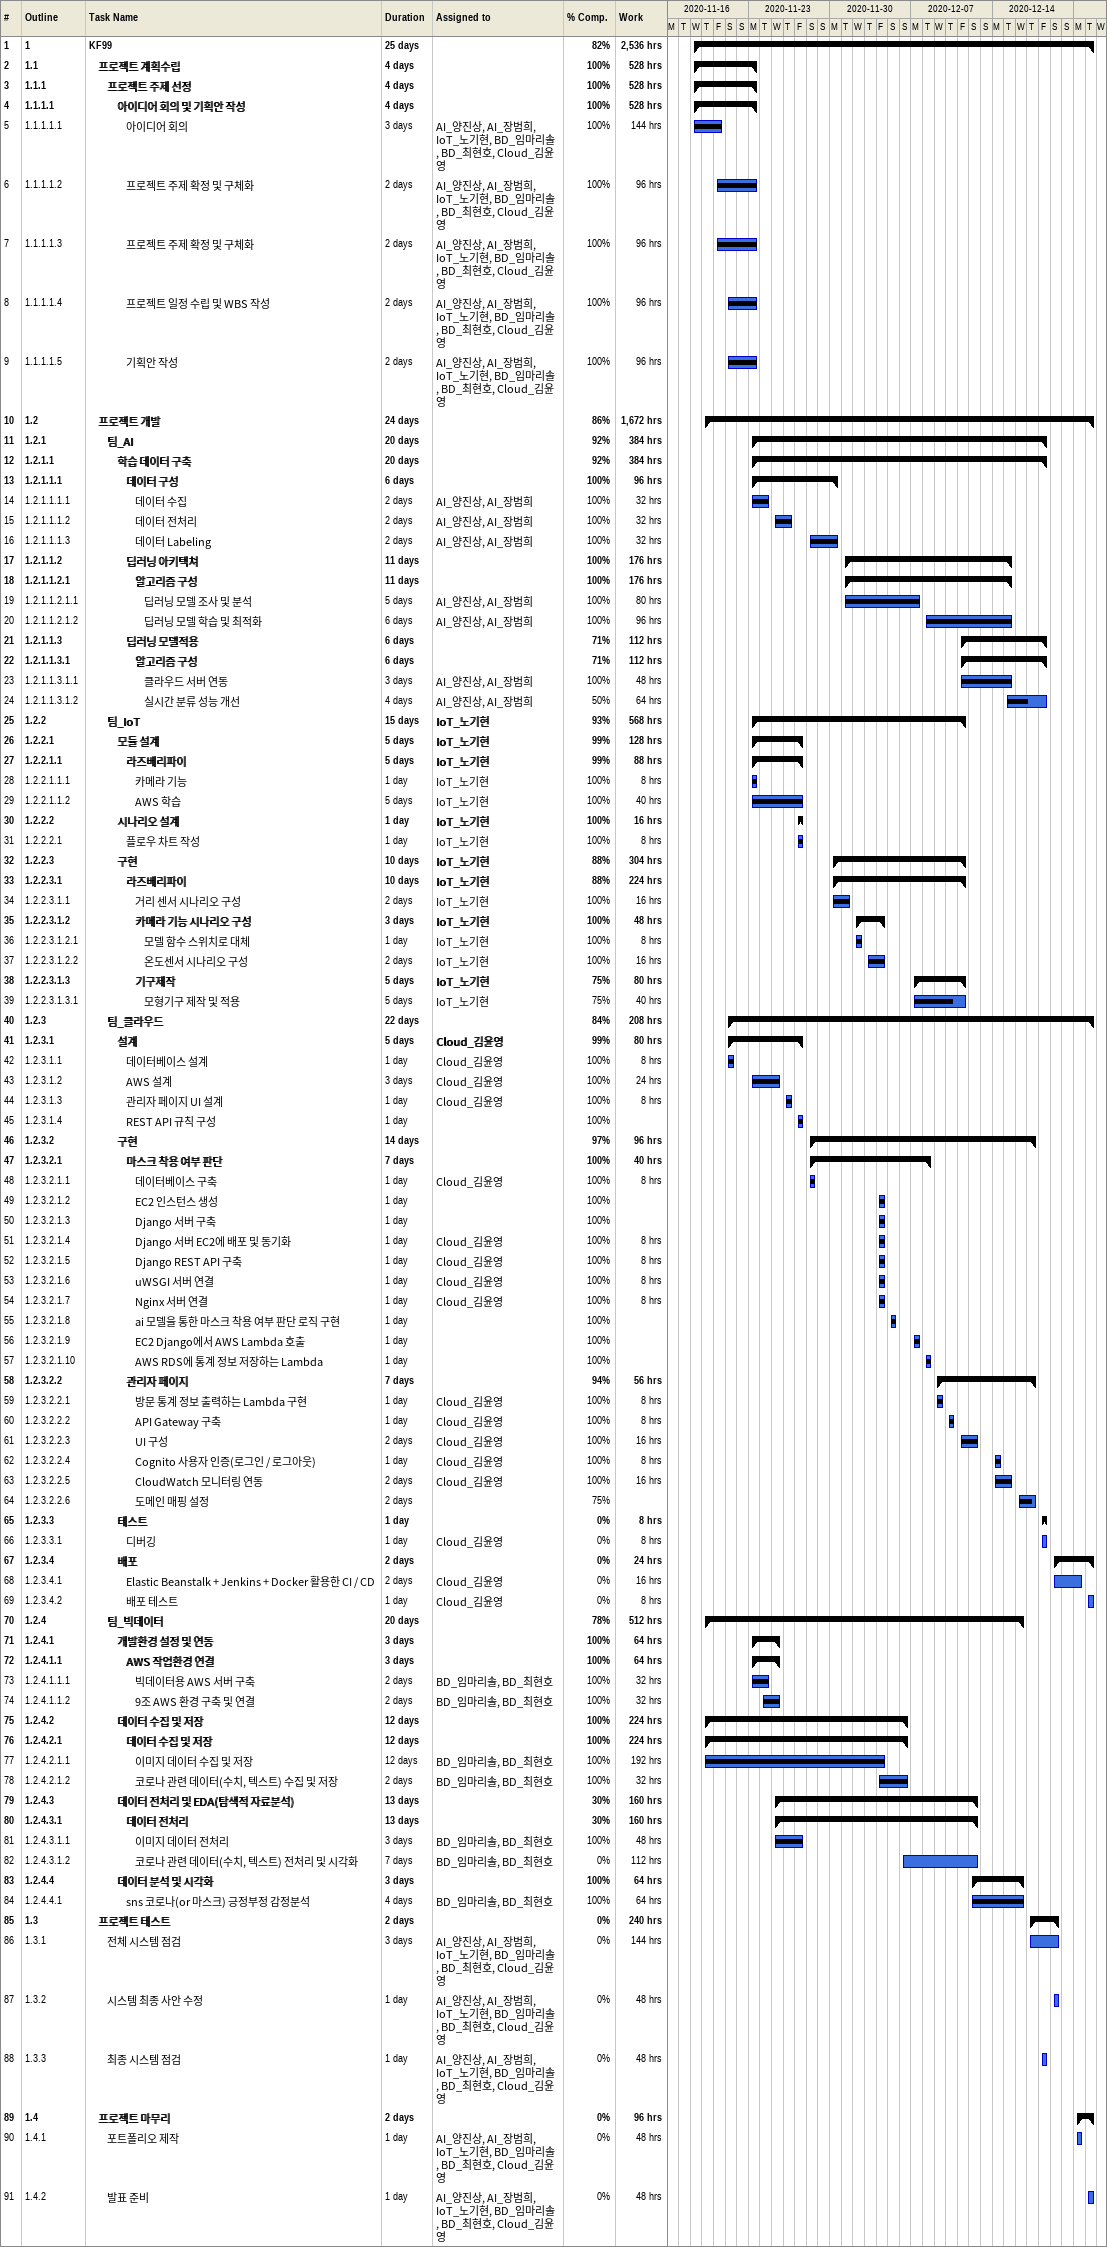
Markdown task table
| ID | WBS | Task | Duration | Start | Finish | Resources | % complete | Work (h) |
|---|---|---|---|---|---|---|---|---|
| 1 | 1 | **KF99** | 25d | 2020-11-18 | 2020-12-22 |  | 82 | 2536 |
| 2 | 1.1 | **프로젝트 계획수립** | 4d | 2020-11-18 | 2020-11-23 |  | 100 | 528 |
| 3 | 1.1.1 | **프로젝트 주제 선정** | 4d | 2020-11-18 | 2020-11-23 |  | 100 | 528 |
| 4 | 1.1.1.1 | **아이디어 회의 및 기획안 작성** | 4d | 2020-11-18 | 2020-11-23 |  | 100 | 528 |
| 5 | 1.1.1.1.1 | 아이디어 회의 | 3d | 2020-11-18 | 2020-11-20 | AI_양진상, AI_장범희, IoT_노기현, BD_임마리솔, BD_최현호, Cloud_김윤영 | 100 | 144 |
| 6 | 1.1.1.1.2 | 프로젝트 주제 확정 및 구체화 | 2d | 2020-11-20 | 2020-11-23 | AI_양진상, AI_장범희, IoT_노기현, BD_임마리솔, BD_최현호, Cloud_김윤영 | 100 | 96 |
| 7 | 1.1.1.1.3 | 프로젝트 주제 확정 및 구체화 | 2d | 2020-11-20 | 2020-11-23 | AI_양진상, AI_장범희, IoT_노기현, BD_임마리솔, BD_최현호, Cloud_김윤영 | 100 | 96 |
| 8 | 1.1.1.1.4 | 프로젝트 일정 수립 및 WBS 작성 | 2d | 2020-11-21 | 2020-11-23 | AI_양진상, AI_장범희, IoT_노기현, BD_임마리솔, BD_최현호, Cloud_김윤영 | 100 | 96 |
| 9 | 1.1.1.1.5 | 기획안 작성 | 2d | 2020-11-21 | 2020-11-23 | AI_양진상, AI_장범희, IoT_노기현, BD_임마리솔, BD_최현호, Cloud_김윤영 | 100 | 96 |
| 10 | 1.2 | **프로젝트 개발** | 24d | 2020-11-19 | 2020-12-22 |  | 86 | 1672 |
| 11 | 1.2.1 | **팀_AI** | 20d | 2020-11-23 | 2020-12-18 |  | 92 | 384 |
| 12 | 1.2.1.1 | **학습 데이터 구축** | 20d | 2020-11-23 | 2020-12-18 |  | 92 | 384 |
| 13 | 1.2.1.1.1 | **데이터 구성** | 6d | 2020-11-23 | 2020-11-30 |  | 100 | 96 |
| 14 | 1.2.1.1.1.1 | 데이터 수집 | 2d | 2020-11-23 | 2020-11-24 | AI_양진상, AI_장범희 | 100 | 32 |
| 15 | 1.2.1.1.1.2 | 데이터 전처리 | 2d | 2020-11-25 | 2020-11-26 | AI_양진상, AI_장범희 | 100 | 32 |
| 16 | 1.2.1.1.1.3 | 데이터 Labeling | 2d | 2020-11-28 | 2020-11-30 | AI_양진상, AI_장범희 | 100 | 32 |
| 17 | 1.2.1.1.2 | **딥러닝 아키텍쳐** | 11d | 2020-12-01 | 2020-12-15 |  | 100 | 176 |
| 18 | 1.2.1.1.2.1 | **알고리즘 구성** | 11d | 2020-12-01 | 2020-12-15 |  | 100 | 176 |
| 19 | 1.2.1.1.2.1.1 | 딥러닝 모델 조사 및 분석 | 5d | 2020-12-01 | 2020-12-07 | AI_양진상, AI_장범희 | 100 | 80 |
| 20 | 1.2.1.1.2.1.2 | 딥러닝 모델 학습 및 최적화 | 6d | 2020-12-08 | 2020-12-15 | AI_양진상, AI_장범희 | 100 | 96 |
| 21 | 1.2.1.1.3 | **딥러닝 모델적용** | 6d | 2020-12-11 | 2020-12-18 |  | 71 | 112 |
| 22 | 1.2.1.1.3.1 | **알고리즘 구성** | 6d | 2020-12-11 | 2020-12-18 |  | 71 | 112 |
| 23 | 1.2.1.1.3.1.1 | 클라우드 서버 연동 | 3d | 2020-12-11 | 2020-12-15 | AI_양진상, AI_장범희 | 100 | 48 |
| 24 | 1.2.1.1.3.1.2 | 실시간 분류 성능 개선 | 4d | 2020-12-15 | 2020-12-18 | AI_양진상, AI_장범희 | 50 | 64 |
| 25 | 1.2.2 | **팀_IoT** | 15d | 2020-11-23 | 2020-12-11 | IoT_노기현 | 93 | 568 |
| 26 | 1.2.2.1 | **모듈 설계** | 5d | 2020-11-23 | 2020-11-27 | IoT_노기현 | 99 | 128 |
| 27 | 1.2.2.1.1 | **라즈베리파이** | 5d | 2020-11-23 | 2020-11-27 | IoT_노기현 | 99 | 88 |
| 28 | 1.2.2.1.1.1 | 카메라 기능 | 1d | 2020-11-23 | 2020-11-23 | IoT_노기현 | 100 | 8 |
| 29 | 1.2.2.1.1.2 | AWS 학습 | 5d | 2020-11-23 | 2020-11-27 | IoT_노기현 | 100 | 40 |
| 30 | 1.2.2.2 | **시나리오 설계** | 1d | 2020-11-27 | 2020-11-27 | IoT_노기현 | 100 | 16 |
| 31 | 1.2.2.2.1 | 플로우 차트 작성 | 1d | 2020-11-27 | 2020-11-27 | IoT_노기현 | 100 | 8 |
| 32 | 1.2.2.3 | **구현** | 10d | 2020-11-30 | 2020-12-11 | IoT_노기현 | 88 | 304 |
| 33 | 1.2.2.3.1 | **라즈베리파이** | 10d | 2020-11-30 | 2020-12-11 | IoT_노기현 | 88 | 224 |
| 34 | 1.2.2.3.1.1 | 거리 센서 시나리오 구성 | 2d | 2020-11-30 | 2020-12-01 | IoT_노기현 | 100 | 16 |
| 35 | 1.2.2.3.1.2 | **카메라 기능 시나리오 구성** | 3d | 2020-12-02 | 2020-12-04 | IoT_노기현 | 100 | 48 |
| 36 | 1.2.2.3.1.2.1 | 모델 함수 스위치로 대체 | 1d | 2020-12-02 | 2020-12-02 | IoT_노기현 | 100 | 8 |
| 37 | 1.2.2.3.1.2.2 | 온도센서 시나리오 구성 | 2d | 2020-12-03 | 2020-12-04 | IoT_노기현 | 100 | 16 |
| 38 | 1.2.2.3.1.3 | **기구제작** | 5d | 2020-12-07 | 2020-12-11 | IoT_노기현 | 75 | 80 |
| 39 | 1.2.2.3.1.3.1 | 모형기구 제작 및 적용 | 5d | 2020-12-07 | 2020-12-11 | IoT_노기현 | 75 | 40 |
| 40 | 1.2.3 | **팀_클라우드** | 22d | 2020-11-21 | 2020-12-22 |  | 84 | 208 |
| 41 | 1.2.3.1 | **설계** | 5d | 2020-11-21 | 2020-11-27 | Cloud_김윤영 | 99 | 80 |
| 42 | 1.2.3.1.1 | 데이터베이스 설계 | 1d | 2020-11-21 | 2020-11-21 | Cloud_김윤영 | 100 | 8 |
| 43 | 1.2.3.1.2 | AWS 설계 | 3d | 2020-11-23 | 2020-11-25 | Cloud_김윤영 | 100 | 24 |
| 44 | 1.2.3.1.3 | 관리자 페이지 UI 설계 | 1d | 2020-11-26 | 2020-11-26 | Cloud_김윤영 | 100 | 8 |
| 45 | 1.2.3.1.4 | REST API 규칙 구성 | 1d | 2020-11-27 | 2020-11-27 |  | 100 |  |
| 46 | 1.2.3.2 | **구현** | 14d | 2020-11-28 | 2020-12-17 |  | 97 | 96 |
| 47 | 1.2.3.2.1 | **마스크 착용 여부 판단** | 7d | 2020-11-28 | 2020-12-08 |  | 100 | 40 |
| 48 | 1.2.3.2.1.1 | 데이터베이스 구축 | 1d | 2020-11-28 | 2020-11-28 | Cloud_김윤영 | 100 | 8 |
| 49 | 1.2.3.2.1.2 | EC2 인스턴스 생성 | 1d | 2020-12-04 | 2020-12-04 |  | 100 |  |
| 50 | 1.2.3.2.1.3 | Django 서버 구축 | 1d | 2020-12-04 | 2020-12-04 |  | 100 |  |
| 51 | 1.2.3.2.1.4 | Django 서버 EC2에 배포 및 동기화 | 1d | 2020-12-04 | 2020-12-04 | Cloud_김윤영 | 100 | 8 |
| 52 | 1.2.3.2.1.5 | Django REST API 구축 | 1d | 2020-12-04 | 2020-12-04 | Cloud_김윤영 | 100 | 8 |
| 53 | 1.2.3.2.1.6 | uWSGI 서버 연결 | 1d | 2020-12-04 | 2020-12-04 | Cloud_김윤영 | 100 | 8 |
| 54 | 1.2.3.2.1.7 | Nginx 서버 연결 | 1d | 2020-12-04 | 2020-12-04 | Cloud_김윤영 | 100 | 8 |
| 55 | 1.2.3.2.1.8 | ai 모델을 통한 마스크 착용 여부 판단 로직 구현 | 1d | 2020-12-05 | 2020-12-05 |  | 100 |  |
| 56 | 1.2.3.2.1.9 | EC2 Django에서 AWS Lambda 호출 | 1d | 2020-12-07 | 2020-12-07 |  | 100 |  |
| 57 | 1.2.3.2.1.10 | AWS RDS에 통계 정보 저장하는 Lambda | 1d | 2020-12-08 | 2020-12-08 |  | 100 |  |
| 58 | 1.2.3.2.2 | **관리자 페이지** | 7d | 2020-12-09 | 2020-12-17 |  | 94 | 56 |
| 59 | 1.2.3.2.2.1 | 방문 통계 정보 출력하는 Lambda 구현 | 1d | 2020-12-09 | 2020-12-09 | Cloud_김윤영 | 100 | 8 |
| 60 | 1.2.3.2.2.2 | API Gateway 구축 | 1d | 2020-12-10 | 2020-12-10 | Cloud_김윤영 | 100 | 8 |
| 61 | 1.2.3.2.2.3 | UI 구성 | 2d | 2020-12-11 | 2020-12-12 | Cloud_김윤영 | 100 | 16 |
| 62 | 1.2.3.2.2.4 | Cognito 사용자 인증(로그인 / 로그아웃) | 1d | 2020-12-14 | 2020-12-14 | Cloud_김윤영 | 100 | 8 |
| 63 | 1.2.3.2.2.5 | CloudWatch 모니터링 연동 | 2d | 2020-12-14 | 2020-12-15 | Cloud_김윤영 | 100 | 16 |
| 64 | 1.2.3.2.2.6 | 도메인 매핑 설정 | 2d | 2020-12-16 | 2020-12-17 |  | 75 |  |
| 65 | 1.2.3.3 | **테스트** | 1d | 2020-12-18 | 2020-12-18 |  | 0 | 8 |
| 66 | 1.2.3.3.1 | 디버깅 | 1d | 2020-12-18 | 2020-12-18 | Cloud_김윤영 | 0 | 8 |
| 67 | 1.2.3.4 | **배포** | 2d | 2020-12-19 | 2020-12-22 |  | 0 | 24 |
| 68 | 1.2.3.4.1 | Elastic Beanstalk + Jenkins + Docker 활용한 CI / CD | 2d | 2020-12-19 | 2020-12-21 | Cloud_김윤영 | 0 | 16 |
| 69 | 1.2.3.4.2 | 배포 테스트 | 1d | 2020-12-22 | 2020-12-22 | Cloud_김윤영 | 0 | 8 |
| 70 | 1.2.4 | **팀_빅데이터** | 20d | 2020-11-19 | 2020-12-16 |  | 78 | 512 |
| 71 | 1.2.4.1 | **개발환경 설정 및 연동** | 3d | 2020-11-23 | 2020-11-25 |  | 100 | 64 |
| 72 | 1.2.4.1.1 | **AWS 작업환경 연결** | 3d | 2020-11-23 | 2020-11-25 |  | 100 | 64 |
| 73 | 1.2.4.1.1.1 | 빅데이터용 AWS 서버 구축 | 2d | 2020-11-23 | 2020-11-24 | BD_임마리솔, BD_최현호 | 100 | 32 |
| 74 | 1.2.4.1.1.2 | 9조 AWS 환경 구축 및 연결 | 2d | 2020-11-24 | 2020-11-25 | BD_임마리솔, BD_최현호 | 100 | 32 |
| 75 | 1.2.4.2 | **데이터 수집 및 저장** | 12d | 2020-11-19 | 2020-12-06 |  | 100 | 224 |
| 76 | 1.2.4.2.1 | **데이터 수집 및 저장** | 12d | 2020-11-19 | 2020-12-06 |  | 100 | 224 |
| 77 | 1.2.4.2.1.1 | 이미지 데이터 수집 및 저장 | 12d | 2020-11-19 | 2020-12-04 | BD_임마리솔, BD_최현호 | 100 | 192 |
| 78 | 1.2.4.2.1.2 | 코로나 관련 데이터(수치, 텍스트) 수집 및 저장 | 2d | 2020-12-04 | 2020-12-06 | BD_임마리솔, BD_최현호 | 100 | 32 |
| 79 | 1.2.4.3 | **데이터 전처리 및 EDA(탐색적 자료분석)** | 13d | 2020-11-25 | 2020-12-12 |  | 30 | 160 |
| 80 | 1.2.4.3.1 | **데이터 전처리** | 13d | 2020-11-25 | 2020-12-12 |  | 30 | 160 |
| 81 | 1.2.4.3.1.1 | 이미지 데이터 전처리 | 3d | 2020-11-25 | 2020-11-27 | BD_임마리솔, BD_최현호 | 100 | 48 |
| 82 | 1.2.4.3.1.2 | 코로나 관련 데이터(수치, 텍스트) 전처리 및 시각화 | 7d | 2020-12-06 | 2020-12-12 | BD_임마리솔, BD_최현호 | 0 | 112 |
| 83 | 1.2.4.4 | **데이터 분석 및 시각화** | 3d | 2020-12-12 | 2020-12-16 |  | 100 | 64 |
| 84 | 1.2.4.4.1 | sns 코로나(or 마스크) 긍정부정 감정분석 | 4d | 2020-12-12 | 2020-12-16 | BD_임마리솔, BD_최현호 | 100 | 64 |
| 85 | 1.3 | **프로젝트 테스트** | 2d | 2020-12-17 | 2020-12-19 |  | 0 | 240 |
| 86 | 1.3.1 | 전체 시스템 점검 | 3d | 2020-12-17 | 2020-12-19 | AI_양진상, AI_장범희, IoT_노기현, BD_임마리솔, BD_최현호, Cloud_김윤영 | 0 | 144 |
| 87 | 1.3.2 | 시스템 최종 사안 수정 | 1d | 2020-12-19 | 2020-12-19 | AI_양진상, AI_장범희, IoT_노기현, BD_임마리솔, BD_최현호, Cloud_김윤영 | 0 | 48 |
| 88 | 1.3.3 | 최종 시스템 점검 | 1d | 2020-12-18 | 2020-12-18 | AI_양진상, AI_장범희, IoT_노기현, BD_임마리솔, BD_최현호, Cloud_김윤영 | 0 | 48 |
| 89 | 1.4 | **프로젝트 마무리** | 2d | 2020-12-21 | 2020-12-22 |  | 0 | 96 |
| 90 | 1.4.1 | 포트폴리오 제작 | 1d | 2020-12-21 | 2020-12-21 | AI_양진상, AI_장범희, IoT_노기현, BD_임마리솔, BD_최현호, Cloud_김윤영 | 0 | 48 |
| 91 | 1.4.2 | 발표 준비 | 1d | 2020-12-22 | 2020-12-22 | AI_양진상, AI_장범희, IoT_노기현, BD_임마리솔, BD_최현호, Cloud_김윤영 | 0 | 48 |
